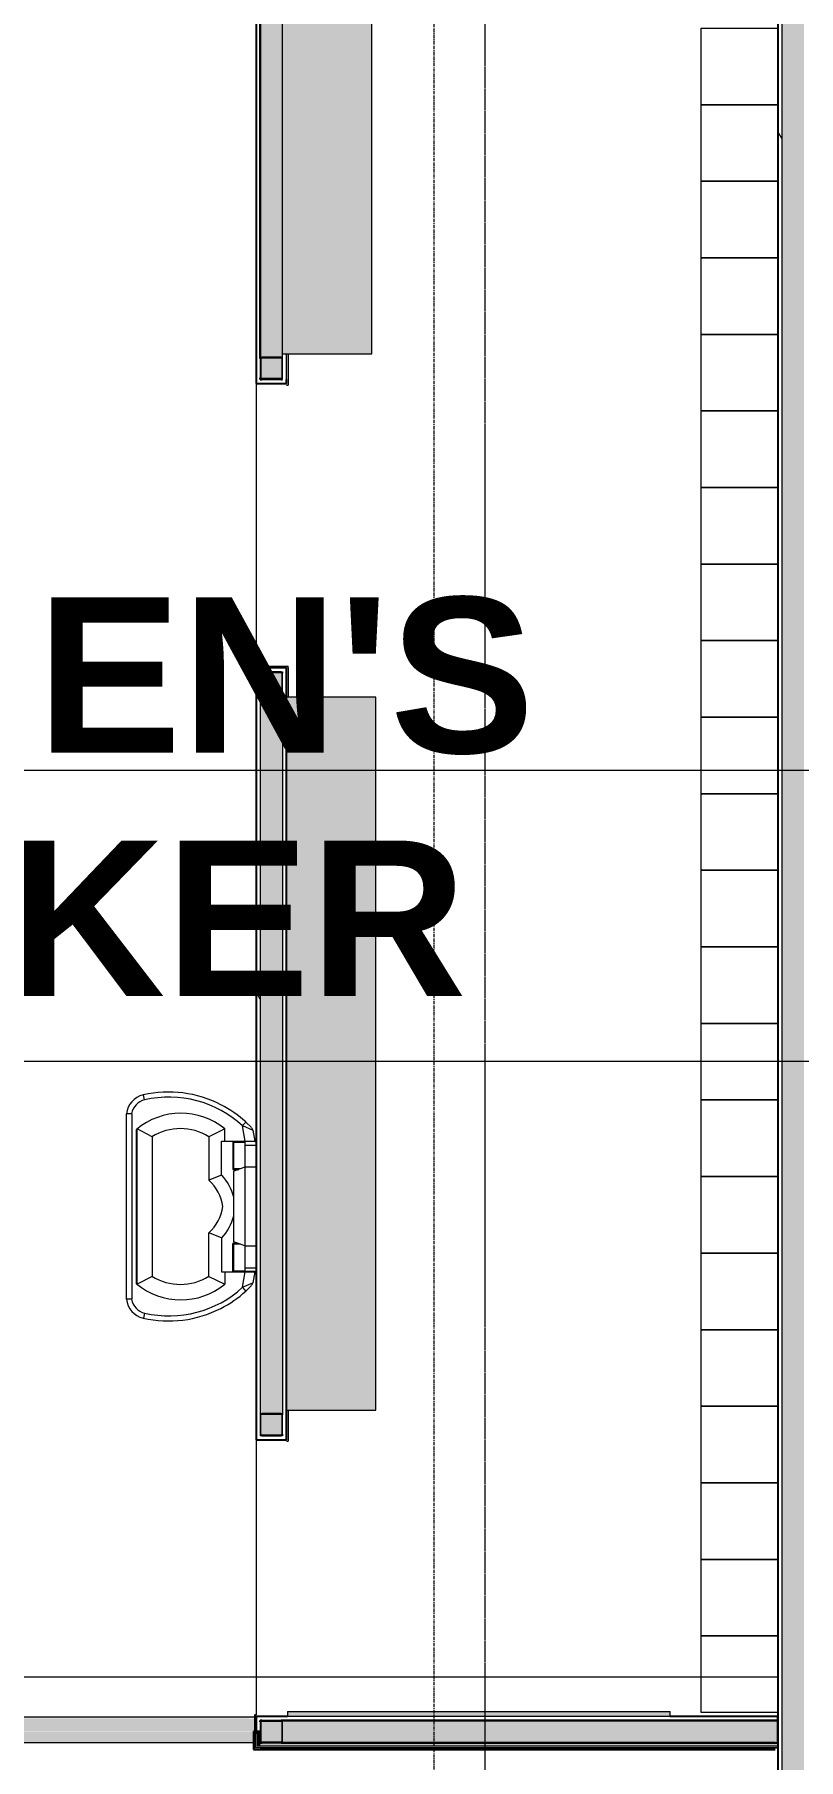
# Model space of a CAD drawing. Header units: inches. Extents: x 25369 to 33161, y -23509 to -20274.
# Drawn here: x 31549.9 to 31669.6, y -22698 to -22427.7 of the extents above; entities that cross this region are included whole.
import ezdxf

# ---------------------------------------------------------------- set-up
doc = ezdxf.new("R2010")
doc.units = ezdxf.units.IN
doc.header["$MEASUREMENT"] = 0
doc.linetypes.add('Grid Line 1_2_', pattern=[0.875, 0.5, -0.125, 0.125, -0.125])
for name, color, linetype, lineweight in [('A-FLOR', 192, 'Continuous', 9), ('A-GENM', 13, 'Continuous', 9), ('A-WALL', 113, 'Continuous', 9), ('A-WALL-PATT', 111, 'Continuous', 25), ('G-ANNO-SYMB', 111, 'Continuous', 9), ('I-FURN', 30, 'Continuous', 9), ('I-WALL', 2, 'Continuous', 9), ('M-AREA-IDEN', 171, 'Continuous', 9), ('Q-SPCQ', 91, 'Continuous', 9), ('S-COLS', 52, 'Continuous', 9), ('S-GRID', 1, 'Continuous', 9)]:
    doc.layers.add(name, color=color, linetype=linetype, lineweight=lineweight)
doc.styles.add('Arial_B', font='arialbd.ttf', dxfattribs={"height": 24.354149})
pattern_1 = [(0, (5929.126, 0), (61.44, 15.36), [2.534, -43.546, 2.534, -43.546, -245.76]), (0, (5929.126, 0), (61.44, 15.36), [-92.16, 2.534, -89.626, 2.534, -43.546, -107.52]), (0, (5929.126, 0), (61.44, 15.36), [-230.4, 2.534, -28.186, 2.534, -74.266]), (120, (5952.166, 7.68), (-44.02215, 45.528601), [2.534, -43.546, 2.534, -43.546, -245.76]), (120, (5952.166, 7.68), (-44.02215, 45.528601), [-92.16, 2.534, -89.626, 2.534, -43.546, -107.52]), (120, (5952.166, 7.68), (-44.02215, 45.528601), [-230.4, 2.534, -28.186, 2.534, -74.266]), (240, (5959.846, 38.4), (-17.41785, -60.888601), [2.534, -43.546, 2.534, -43.546, -245.76]), (240, (5959.846, 38.4), (-17.41785, -60.888601), [-92.16, 2.534, -89.626, 2.534, -43.546, -107.52]), (240, (5959.846, 38.4), (-17.41785, -60.888601), [-230.4, 2.534, -28.186, 2.534, -74.266])]

# ---------------------------------------------------------------- blocks, each defined once
blk = doc.blocks.new('Locker-Double Stacked - 12_ x 12_-3246-Overall Floor Plan')
at = {"layer": 'I-FURN', "color": 7}
for p, q in [((-6, -6), (-6, 6)), ((-6, 6), (6, 6)), ((6, 6), (6, -6)), ((6, -6), (-6, -6))]:
    blk.add_line(p, q, dxfattribs=at)
blk = doc.blocks.new('Furniture 5 - Furniture 1-2367-Overall Floor Plan')
at = {"layer": 'I-FURN'}
blk.add_hatch(color=8, dxfattribs=at).paths.add_polyline_path([(25653.99, -22611.42), (25653.99, -22499.67), (25639.99, -22499.67), (25639.99, -22611.42), (25641.84, -22611.42)], flags=0)
at = {"layer": 'I-FURN', "color": 7}
for p, q in [((25653.99, -22499.67), (25639.99, -22499.67)), ((25653.99, -22611.42), (25653.99, -22499.67)), ((25639.99, -22611.42), (25653.99, -22611.42))]:
    blk.add_line(p, q, dxfattribs=at)
blk = doc.blocks.new('Furniture 6 - Furniture 1-2394-Overall Floor Plan')
at = {"layer": 'I-FURN'}
blk.add_hatch(color=8, dxfattribs=at).paths.add_polyline_path([(25642.47, -22603.74), (25653.99, -22603.74), (25653.99, -22496.3), (25639.99, -22496.3), (25639.99, -22603.74)], flags=0)
at = {"layer": 'I-FURN', "color": 7}
for p, q in [((25639.99, -22496.3), (25639.99, -22496.43)), ((25653.99, -22603.74), (25653.99, -22496.3)), ((25639.99, -22603.74), (25653.99, -22603.74))]:
    blk.add_line(p, q, dxfattribs=at)
blk = doc.blocks.new('Bradley-Washroom_Accessories-Mirrors-780_Custom - Bradley-Washroom_Accessories-Mirrors-780_Custom-177612-Overall Floor Plan')
at = {"layer": 'Q-SPCQ'}
blk.add_hatch(color=9, dxfattribs=at).paths.add_polyline_path([(25384.02, -22691.3), (25384.02, -22690.55), (25324.02, -22690.55), (25324.02, -22691.3), (25381.38, -22691.3)], flags=0)
at = {"layer": 'Q-SPCQ', "color": 7}
for p, q in [((25324.02, -22690.55), (25384.02, -22690.55)), ((25324.02, -22690.55), (25324.02, -22691.3)), ((25384.02, -22691.3), (25324.02, -22691.3)), ((25384.02, -22691.3), (25384.02, -22690.55))]:
    blk.add_line(p, q, dxfattribs=at)
blk = doc.blocks.new('Shower Tile Threshold - Shower Tile Threshold-V60-Overall Floor Plan')
at = {"layer": 'A-GENM'}
for points in [[(11.99, -2), (-34.94, -2), (-34.94, -3.72), (12, -3.72), (12, -2)], [(-35.13, -3.78), (-35.13, -5.8), (11.37, -5.8), (11.37, -3.78), (-24.43, -3.78)], [(-34.94, -3.72), (-34.94, -3.75), (-24.43, -3.72)], [(11.37, -5.8), (-35.13, -5.86), (-35.13, -6), (11.37, -5.95), (11.37, -5.8)]]:
    blk.add_hatch(color=8, dxfattribs=at).paths.add_polyline_path(points, flags=0)
at = {"layer": 'A-GENM', "color": 7}
blk.add_line((-35.13, -6), (11.37, -6), dxfattribs=at)
blk = doc.blocks.new('HSS-Hollow Structural Section-Column - HSS3-1_2X3-1_2X1_8-V75-Overall Floor Plan')
at = {"layer": 'S-COLS'}
h = blk.add_hatch(dxfattribs=at)
h.set_pattern_fill('FP_37', color=256, style=0, pattern_type=2)
h.set_pattern_definition([(45, (-19728.764, 22693.678), (-19.00703, 19.00703), []), (45, (-19728.764, 22722.478), (-19.00703, 19.00703), [])])
h.paths.add_polyline_path([(1.52, -1.75), (1.52, -1.63), (-1.52, -1.63), (-1.52, -1.75)], flags=0)
h.paths.add_polyline_path([(1.75, -1.52), (1.75, 1.52), (1.63, 1.52), (1.63, -1.52)], flags=0)
h.paths.add_polyline_path([(-1.63, -1.52), (-1.63, 1.52), (-1.75, 1.52), (-1.75, -1.52)], flags=0)
h.paths.add_polyline_path([(1.52, 1.63), (1.52, 1.75), (-1.52, 1.75), (-1.52, 1.63)], flags=0)
at = {"layer": 'S-COLS', "color": 170, "lineweight": 15}
for p, q in [((-1.75, 1.52), (-1.75, -1.52)), ((-1.63, -1.52), (-1.63, 1.52)), ((1.52, 1.75), (-1.52, 1.75)), ((-1.52, 1.63), (1.52, 1.63)), ((1.63, 1.52), (1.63, -1.52)), ((1.75, -1.52), (1.75, 1.52)), ((1.52, -1.63), (-1.52, -1.63)), ((-1.52, -1.75), (1.52, -1.75))]:
    blk.add_line(p, q, dxfattribs=at)
for centre, radius, start, end in [((-1.52, 1.52), 0.232, 90, 180), ((-1.52, 1.52), 0.116, 90, 180), ((1.52, 1.52), 0.232, 360, 90), ((1.52, 1.52), 0.116, 0, 90), ((-1.52, -1.52), 0.232, 180, 270), ((-1.52, -1.52), 0.116, 180, 270), ((1.52, -1.52), 0.232, 270, 360), ((1.52, -1.52), 0.116, 270, 360)]:
    blk.add_arc(centre, radius, start, end, dxfattribs=at)
blk = doc.blocks.new('HSS-Hollow Structural Section-Column - HSS3-1_2X3-1_2X1_8-V76-Overall Floor Plan')
at = {"layer": 'S-COLS', "color": 170, "lineweight": 15}
for p, q in [((-1.75, 1.518), (-1.75, -1.518)), ((-1.634, -1.518), (-1.634, 1.518)), ((1.518, 1.75), (-1.518, 1.75)), ((-1.518, 1.634), (1.518, 1.634)), ((1.634, 1.518), (1.634, -1.518)), ((1.75, -1.518), (1.75, 1.518)), ((1.518, -1.634), (-1.518, -1.634)), ((-1.518, -1.75), (1.518, -1.75))]:
    blk.add_line(p, q, dxfattribs=at)
for centre, radius, start, end in [((-1.518, 1.518), 0.232, 90, 180), ((-1.518, 1.518), 0.116, 90, 180), ((1.518, 1.518), 0.232, 360, 90), ((1.518, 1.518), 0.116, 0, 90), ((-1.518, -1.518), 0.232, 180, 270), ((-1.518, -1.518), 0.116, 180, 270), ((1.518, -1.518), 0.232, 270, 360), ((1.518, -1.518), 0.116, 270, 360)]:
    blk.add_arc(centre, radius, start, end, dxfattribs=at)
blk = doc.blocks.new('HSS-Hollow Structural Section-Column - HSS3-1_2X3-1_2X1_8-V77-Overall Floor Plan')
at = {"layer": 'S-COLS'}
h = blk.add_hatch(dxfattribs=at)
h.set_pattern_fill('FP_38', color=256, style=0, pattern_type=2)
h.set_pattern_definition([(45, (-19728.764, 22479.99), (-19.00703, 19.00703), []), (45, (-19728.764, 22508.79), (-19.00703, 19.00703), [])])
h.paths.add_polyline_path([(1.52, -1.75), (1.52, -1.63), (-1.52, -1.63), (-1.52, -1.75)], flags=0)
h.paths.add_polyline_path([(1.63, -1.52), (1.75, -1.52), (1.75, 1.52), (1.63, 1.52)], flags=0)
h.paths.add_polyline_path([(-1.63, -1.52), (-1.63, 1.52), (-1.75, 1.52), (-1.75, -1.52)], flags=0)
h.paths.add_polyline_path([(1.52, 1.63), (1.52, 1.75), (-1.52, 1.75), (-1.52, 1.63)], flags=0)
at = {"layer": 'S-COLS', "color": 170, "lineweight": 15}
for p, q in [((-1.75, 1.52), (-1.75, -1.52)), ((-1.63, -1.52), (-1.63, 1.52)), ((1.52, 1.75), (-1.52, 1.75)), ((-1.52, 1.63), (1.52, 1.63)), ((1.63, 1.52), (1.63, -1.52)), ((1.75, -1.52), (1.75, 1.52)), ((1.52, -1.63), (-1.52, -1.63)), ((-1.52, -1.75), (1.52, -1.75))]:
    blk.add_line(p, q, dxfattribs=at)
for centre, radius, start, end in [((-1.52, 1.52), 0.232, 90, 180), ((-1.52, 1.52), 0.116, 90, 180), ((1.52, 1.52), 0.232, 360, 90), ((1.52, 1.52), 0.116, 0, 90), ((-1.52, -1.52), 0.232, 180, 270), ((-1.52, -1.52), 0.116, 180, 270), ((1.52, -1.52), 0.232, 270, 360), ((1.52, -1.52), 0.116, 270, 360)]:
    blk.add_arc(centre, radius, start, end, dxfattribs=at)
blk = doc.blocks.new('HSS-Hollow Structural Section-Column - HSS3-1_2X3-1_2X1_8-V81-Overall Floor Plan')
at = {"layer": 'S-COLS', "color": 170, "lineweight": 15}
for p, q in [((-1.75, 1.518), (-1.75, -1.518)), ((-1.634, -1.518), (-1.634, 1.518)), ((1.518, 1.75), (-1.518, 1.75)), ((-1.518, 1.634), (1.518, 1.634)), ((1.634, 1.518), (1.634, -1.518)), ((1.75, -1.518), (1.75, 1.518)), ((1.518, -1.634), (-1.518, -1.634)), ((-1.518, -1.75), (1.518, -1.75))]:
    blk.add_line(p, q, dxfattribs=at)
for centre, radius, start, end in [((-1.518, 1.518), 0.232, 90, 180), ((-1.518, 1.518), 0.116, 90, 180), ((1.518, 1.518), 0.232, 360, 90), ((1.518, 1.518), 0.116, 0, 90), ((-1.518, -1.518), 0.232, 180, 270), ((-1.518, -1.518), 0.116, 180, 270), ((1.518, -1.518), 0.232, 270, 360), ((1.518, -1.518), 0.116, 270, 360)]:
    blk.add_arc(centre, radius, start, end, dxfattribs=at)
blk = doc.blocks.new('Change_Table-Flip_Down-Frost_Products_LTD_-1125 - Polyethylene-White-366105-Overall Floor Plan')
at = {"layer": 'Q-SPCQ', "color": 10, "lineweight": 13}
for p, q in [((25405.77, -22594.65), (25405.95, -22593.86)), ((25407.79, -22596.82), (25408.62, -22596.82)), ((25407.79, -22625.89), (25407.79, -22596.82)), ((25408.62, -22596.82), (25408.62, -22625.89)), ((25388.51, -22601.1), (25388.81, -22599.4)), ((25390.4, -22598.7), (25388.81, -22599.4)), ((25389.09, -22598.91), (25389.89, -22598.11)), ((25390.4, -22598.7), (25389.98, -22601.1)), ((25395.7, -22600.41), (25393.21, -22599.17)), ((25393.21, -22601.1), (25393.21, -22599.17)), ((25404.61, -22600.41), (25406.94, -22599.17)), ((25406.94, -22599.17), (25406.94, -22623.53)), ((25407.04, -22599.25), (25407.04, -22623.45)), ((25388.27, -22601.15), (25388.51, -22601.15)), ((25390.02, -22601.75), (25388.27, -22601.75)), ((25393.69, -22601.1), (25388.51, -22601.1)), ((25388.51, -22601.15), (25388.51, -22601.1)), ((25388.51, -22601.15), (25391.73, -22601.15)), ((25390.02, -22601.15), (25390.02, -22605.18)), ((25391.83, -22601.25), (25390.02, -22601.25)), ((25391.83, -22605.43), (25391.83, -22601.25)), ((25391.96, -22601.1), (25391.96, -22605.5)), ((25393.69, -22606.42), (25393.69, -22601.1)), ((25395.7, -22600.41), (25395.7, -22607.23)), ((25404.61, -22622.3), (25404.61, -22600.41)), ((25390.07, -22605.18), (25388.27, -22605.18)), ((25390.07, -22617.53), (25390.07, -22605.18)), ((25390.07, -22605.18), (25391.77, -22605.8)), ((25390.75, -22605.43), (25391.83, -22605.43)), ((25391.73, -22605.53), (25391.02, -22605.53)), ((25391.86, -22605.6), (25391.23, -22605.6)), ((25391.77, -22605.8), (25391.77, -22616.91)), ((25393.69, -22606.42), (25395.7, -22607.23)), ((25393.69, -22616.29), (25395.7, -22615.47)), ((25393.69, -22616.29), (25393.69, -22621.6)), ((25395.7, -22622.3), (25395.7, -22615.47)), ((25388.27, -22617.53), (25390.07, -22617.53)), ((25390.02, -22617.53), (25390.02, -22621.55)), ((25390.07, -22617.53), (25391.77, -22616.91)), ((25390.75, -22617.28), (25391.83, -22617.28)), ((25391.73, -22617.18), (25391.02, -22617.18)), ((25391.86, -22617.1), (25391.23, -22617.1)), ((25391.83, -22621.45), (25391.83, -22617.28)), ((25391.96, -22621.6), (25391.96, -22617.2)), ((25390.02, -22620.95), (25388.27, -22620.95)), ((25388.51, -22621.55), (25388.27, -22621.55)), ((25388.51, -22621.55), (25391.73, -22621.55)), ((25388.51, -22621.6), (25388.51, -22621.55)), ((25393.69, -22621.6), (25388.51, -22621.6)), ((25388.81, -22623.31), (25388.51, -22621.6)), ((25389.98, -22621.6), (25390.4, -22624.01)), ((25391.83, -22621.45), (25390.02, -22621.45)), ((25393.21, -22621.6), (25393.21, -22623.54)), ((25390.42, -22624.03), (25388.81, -22623.31)), ((25389.89, -22624.6), (25389.09, -22623.8)), ((25389.89, -22624.6), (25390.42, -22624.03)), ((25393.21, -22623.54), (25395.7, -22622.3)), ((25404.61, -22622.3), (25406.94, -22623.53)), ((25407.79, -22625.89), (25408.62, -22625.89)), ((25405.77, -22628.06), (25405.95, -22628.85))]:
    blk.add_line(p, q, dxfattribs=at)
for centre, radius, start, end in [((25401.95, -22611.33), 17.12, 77.1058, 132.4083), ((25401.98, -22611.33), 17.91, 77.1036, 117.0252), ((25405.18, -22597.23), 2.65, 8.9006, 77.1058), ((25405.21, -22597.22), 3.44, 6.6703, 77.1036), ((25401.98, -22611.33), 17.91, 117.0252, 132.4157), ((25400.07, -22607.6), 10.87, 50.1591, 129.1586), ((25389.63, -22599.54), 0.83, 130.6052, 170.0067), ((25395.94, -22593.4), 7.66, 217.8807, 223.7167), ((25400.16, -22607.61), 8.46, 58.2462, 121.7538), ((25391.73, -22601.25), 0.1, 0, 90), ((25391.73, -22605.43), 0.1, 270, 0), ((25391.86, -22605.5), 0.1, 270, 0), ((25400.01, -22612.18), 8.55, 137.6677, 164.5358), ((25400.07, -22612.18), 6.59, 131.4443, 172.8364), ((25400.01, -22610.53), 8.55, 195.4642, 222.3323), ((25400.07, -22610.53), 6.59, 187.1636, 228.5557), ((25391.73, -22617.28), 0.1, 0, 90), ((25391.86, -22617.2), 0.1, 0, 90), ((25391.73, -22621.45), 0.1, 270, 0), ((25389.63, -22623.17), 0.83, 189.9933, 229.3948), ((25401.98, -22611.38), 17.91, 227.5846, 242.8439), ((25401.95, -22611.37), 17.12, 227.5917, 282.8942), ((25400.07, -22615.1), 10.87, 230.8414, 309.8409), ((25400.16, -22615.1), 8.46, 238.2462, 301.7538), ((25401.98, -22611.38), 17.91, 242.8439, 282.8964), ((25405.18, -22625.48), 2.65, 282.8942, 351.0994), ((25405.21, -22625.49), 3.44, 282.8964, 353.3297)]:
    blk.add_arc(centre, radius, start, end, dxfattribs=at)
blk = doc.blocks.new('Locker Rooms and Restrooms_rvt-2-Overall Floor Plan')
at = {"layer": 'A-WALL-PATT', "lineweight": 9}
h = blk.add_hatch(dxfattribs=at)
h.set_pattern_fill('FP_15', style=0, pattern_type=2)
h.set_pattern_definition(pattern_1)
h.paths.add_polyline_path([(25656.14, -22647.93), (25659.64, -22647.93), (25659.64, -22647.3), (25656.14, -22647.3), (25656.14, -22527.55), (25659.64, -22527.55), (25659.64, -22526.93), (25655.52, -22526.93), (25655.52, -22647.93)], flags=0)
at = {"layer": 'I-WALL'}
h = blk.add_hatch(color=9, dxfattribs=at)
h.paths.add_polyline_path([(25659.41, -22481.74), (25659.64, -22481.74), (25659.64, -22481.51), (25659.52, -22481.51), (25659.52, -22478.47), (25659.64, -22478.47), (25659.64, -22370.43), (25656.14, -22370.43), (25656.14, -22478.47), (25656.26, -22478.47), (25656.26, -22481.51), (25656.14, -22481.51), (25656.14, -22481.74), (25656.37, -22481.74), (25656.37, -22481.62), (25659.41, -22481.62)], flags=0)
h.paths.add_polyline_path([(25659.41, -22478.36), (25656.37, -22478.36), (25656.37, -22478.24), (25659.41, -22478.24)], flags=0)
at = {"layer": 'I-WALL', "lineweight": 5}
for points in [[(25660.52, -22482.62), (25660.52, -22477.74), (25660.27, -22477.74), (25660.27, -22482.62)], [(25656.14, -22526.93), (25660.52, -22526.93), (25660.52, -22526.68), (25655.27, -22526.68), (25655.27, -22526.93), (25655.52, -22526.93)], [(25655.39, -22693.68), (25655.52, -22693.68), (25655.52, -22691.05), (25655.27, -22691.05), (25655.33, -22693.68)], [(25736.83, -22696.49), (25736.83, -22696.24), (25655.39, -22696.24), (25655.33, -22696.49), (25662.12, -22696.49)]]:
    blk.add_hatch(color=135, dxfattribs=at).paths.add_polyline_path(points, flags=0)
h = blk.add_hatch(color=135, dxfattribs=at)
h.paths.add_polyline_path([(25660.52, -22648.18), (25660.52, -22643.31), (25660.27, -22643.31), (25660.27, -22648.18)], flags=0)
h.paths.add_polyline_path([(25660.52, -22531.56), (25660.52, -22526.93), (25660.27, -22526.93), (25660.27, -22531.56), (25660.51, -22531.56)], flags=0)
h = blk.add_hatch(color=254, dxfattribs=at)
h.paths.add_polyline_path([(25656.26, -22647.3), (25656.37, -22647.3), (25656.37, -22647.2), (25659.41, -22647.2), (25659.41, -22647.3), (25659.64, -22647.3), (25659.64, -22647.08), (25659.52, -22647.08), (25659.52, -22644.05), (25659.64, -22644.05), (25659.64, -22530.83), (25659.52, -22530.83), (25659.52, -22527.8), (25659.64, -22527.8), (25659.64, -22527.55), (25656.14, -22527.55), (25656.14, -22527.8), (25656.26, -22527.8), (25656.26, -22530.83), (25656.14, -22530.83), (25656.14, -22644.05), (25656.26, -22644.05), (25656.26, -22647.08), (25656.14, -22647.08), (25656.14, -22647.3)], flags=0)
h.paths.add_polyline_path([(25656.37, -22643.93), (25656.37, -22643.81), (25659.41, -22643.81), (25659.41, -22643.93)], flags=0)
h.paths.add_polyline_path([(25656.37, -22531.06), (25656.37, -22530.95), (25659.41, -22530.95), (25659.41, -22531.06)], flags=0)
h.paths.add_polyline_path([(25659.41, -22527.68), (25656.37, -22527.68), (25656.37, -22527.56), (25659.41, -22527.56)], flags=0)
at = {"layer": 'I-WALL'}
h = blk.add_hatch(color=9, dxfattribs=at)
h.paths.add_polyline_path([(25656.37, -22695.43), (25656.37, -22695.31), (25659.41, -22695.31), (25659.41, -22695.43), (25737.27, -22695.43), (25737.27, -22691.93), (25659.41, -22691.93), (25659.41, -22692.04), (25656.37, -22692.04), (25656.37, -22691.93), (25656.14, -22691.93), (25656.14, -22692.16), (25656.26, -22692.16), (25656.26, -22695.2), (25656.14, -22695.2), (25656.14, -22695.43), (25656.26, -22695.43)], flags=0)
h.paths.add_polyline_path([(25659.64, -22695.2), (25659.52, -22695.2), (25659.52, -22692.16), (25659.64, -22692.16), (25659.64, -22695.08)], flags=0)
at = {"layer": 'I-WALL', "lineweight": 5}
h = blk.add_hatch(color=135, dxfattribs=at)
h.paths.add_polyline_path([(25655.08, -22696.49), (25655.33, -22696.49), (25655.33, -22693.68), (25655.08, -22693.68), (25655.08, -22695.08)], flags=0)
h.paths.add_polyline_path([(25656.14, -22693.93), (25656.14, -22693.68), (25655.33, -22693.68), (25655.39, -22693.93)], flags=0)
at = {"layer": 'I-WALL'}
for points in [[(25656.14, -22695.93), (25656.14, -22693.99), (25655.64, -22693.99), (25655.64, -22695.93)], [(25737.39, -22695.93), (25737.39, -22695.43), (25656.14, -22695.43), (25656.14, -22695.93), (25737.14, -22695.93)]]:
    blk.add_hatch(color=8, dxfattribs=at).paths.add_polyline_path(points, flags=0)
at = {"layer": 'A-FLOR', "color": 7}
for p, q in [((25655.52, -22482.37), (25655.52, -22526.69)), ((25655.52, -22647.93), (25655.52, -22691.05)), ((25655.08, -22695.43), (25608.64, -22695.43))]:
    blk.add_line(p, q, dxfattribs=at)
at = {"layer": 'A-WALL', "color": 7}
for p, q in [((25659.64, -22478.47), (25659.64, -22370.43)), ((25659.64, -22481.74), (25659.64, -22481.51)), ((25656.14, -22527.55), (25659.64, -22527.55)), ((25656.14, -22527.55), (25656.14, -22527.8)), ((25659.64, -22527.55), (25659.64, -22527.8)), ((25656.14, -22530.83), (25656.14, -22644.05)), ((25659.64, -22530.83), (25659.64, -22644.05)), ((25656.14, -22647.08), (25656.14, -22647.3)), ((25656.37, -22647.3), (25656.14, -22647.3)), ((25659.64, -22647.3), (25659.41, -22647.3)), ((25659.64, -22647.08), (25659.64, -22647.3)), ((25655.39, -22693.93), (25655.33, -22693.93)), ((25655.33, -22693.93), (25655.33, -22696.24)), ((25656.14, -22693.93), (25655.39, -22693.93)), ((25656.14, -22693.99), (25655.39, -22693.99)), ((25655.39, -22693.99), (25655.39, -22696.18)), ((25655.64, -22693.99), (25655.64, -22695.93)), ((25655.39, -22696.24), (25655.33, -22696.24)), ((25655.64, -22696.18), (25655.39, -22696.18)), ((25656.14, -22696.24), (25655.39, -22696.24)), ((25656.14, -22695.93), (25655.64, -22695.93)), ((25656.14, -22696.18), (25655.64, -22696.18)), ((25656.14, -22695.93), (25736.83, -22695.93)), ((25656.14, -22696.18), (25736.83, -22696.18)), ((25656.14, -22696.24), (25736.83, -22696.24)), ((25736.83, -22695.93), (25737.14, -22695.93)), ((25736.83, -22696.18), (25737.08, -22696.18)), ((25736.83, -22696.24), (25737.08, -22696.24)), ((25737.08, -22696.18), (25737.14, -22696.18)), ((25737.14, -22695.93), (25737.39, -22695.93))]:
    blk.add_line(p, q, dxfattribs=at)
at = {"layer": 'I-WALL', "color": 250, "lineweight": 25}
for p, q in [((25655.52, -22370.43), (25655.52, -22482.37)), ((25656.14, -22370.43), (25656.14, -22478.47)), ((25656.14, -22478.47), (25656.14, -22370.43)), ((25655.52, -22482.37), (25656.14, -22482.37)), ((25656.14, -22481.51), (25656.14, -22481.74)), ((25656.14, -22481.74), (25656.14, -22481.51)), ((25656.14, -22481.74), (25656.37, -22481.74)), ((25656.37, -22481.74), (25656.14, -22481.74)), ((25656.14, -22482.37), (25660.27, -22482.37)), ((25659.41, -22481.74), (25659.64, -22481.74)), ((25659.64, -22481.74), (25659.41, -22481.74)), ((25660.27, -22482.37), (25660.27, -22481.74)), ((25656.14, -22526.93), (25655.52, -22526.93)), ((25655.52, -22526.93), (25655.52, -22647.93)), ((25659.64, -22526.93), (25656.14, -22526.93)), ((25660.27, -22526.93), (25659.64, -22526.93)), ((25660.27, -22647.93), (25660.27, -22526.93)), ((25655.52, -22647.93), (25656.14, -22647.93)), ((25656.14, -22647.93), (25659.64, -22647.93)), ((25659.64, -22647.93), (25660.27, -22647.93)), ((25656.14, -22691.3), (25655.52, -22691.3)), ((25655.52, -22691.3), (25655.52, -22693.68)), ((25660.39, -22691.3), (25656.14, -22691.3)), ((25656.37, -22691.93), (25656.14, -22691.93)), ((25656.14, -22691.93), (25656.14, -22692.16)), ((25656.14, -22692.16), (25656.14, -22691.93)), ((25656.14, -22691.93), (25656.37, -22691.93)), ((25737.27, -22691.93), (25659.41, -22691.93)), ((25659.41, -22691.93), (25737.27, -22691.93)), ((25737.27, -22691.3), (25720.39, -22691.3)), ((25737.27, -22691.93), (25737.27, -22691.3)), ((25737.27, -22695.43), (25737.27, -22691.93)), ((25655.33, -22693.68), (25655.08, -22693.68)), ((25655.08, -22693.68), (25655.08, -22696.49)), ((25656.14, -22693.68), (25655.33, -22693.68)), ((25655.52, -22693.68), (25656.14, -22693.68)), ((25655.08, -22696.49), (25655.33, -22696.49)), ((25655.33, -22696.49), (25656.14, -22696.49)), ((25656.14, -22695.2), (25656.14, -22695.43)), ((25656.14, -22695.43), (25656.14, -22695.2)), ((25656.14, -22695.43), (25656.37, -22695.43)), ((25656.37, -22695.43), (25656.14, -22695.43)), ((25656.14, -22696.49), (25736.83, -22696.49)), ((25659.41, -22695.43), (25737.27, -22695.43)), ((25736.83, -22695.43), (25659.41, -22695.43))]:
    blk.add_line(p, q, dxfattribs=at)
at = {"layer": 'I-WALL', "color": 7}
for p, q in [((25660.27, -22481.74), (25660.27, -22477.74)), ((25660.52, -22477.74), (25660.52, -22482.62)), ((25660.27, -22482.62), (25660.52, -22482.62)), ((25655.27, -22526.68), (25660.52, -22526.68)), ((25655.27, -22526.68), (25655.27, -22526.93)), ((25660.52, -22526.93), (25660.52, -22526.68)), ((25660.52, -22526.93), (25660.52, -22531.56)), ((25660.52, -22643.31), (25660.52, -22648.18)), ((25660.27, -22648.18), (25660.52, -22648.18)), ((25655.27, -22693.68), (25655.27, -22691.05)), ((25655.52, -22691.05), (25655.27, -22691.05))]:
    blk.add_line(p, q, dxfattribs=at)
at = {"lineweight": 9}
for name, p in [('Furniture 6 - Furniture 1-2394-Overall Floor Plan', (19.65, 126)), ('HSS-Hollow Structural Section-Column - HSS3-1_2X3-1_2X1_8-V77-Overall Floor Plan', (25657.89, -22479.99)), ('HSS-Hollow Structural Section-Column - HSS3-1_2X3-1_2X1_8-V76-Overall Floor Plan', (25657.89, -22529.31)), ('Furniture 5 - Furniture 1-2367-Overall Floor Plan', (20.28, -31.89)), ('HSS-Hollow Structural Section-Column - HSS3-1_2X3-1_2X1_8-V81-Overall Floor Plan', (25657.89, -22645.56)), ('HSS-Hollow Structural Section-Column - HSS3-1_2X3-1_2X1_8-V75-Overall Floor Plan', (25657.89, -22693.68)), ('Bradley-Washroom_Accessories-Mirrors-780_Custom - Bradley-Washroom_Accessories-Mirrors-780_Custom-177612-Overall Floor Plan', (336.37, 0))]:
    blk.add_blockref(name, p, dxfattribs=at)
for name, p, rotation in [('Locker-Double Stacked - 12_ x 12_-3246-Overall Floor Plan', (25731.27, -22432.68), 270), ('Locker-Double Stacked - 12_ x 12_-3246-Overall Floor Plan', (25731.27, -22444.68), 270), ('Locker-Double Stacked - 12_ x 12_-3246-Overall Floor Plan', (25731.27, -22456.68), 270), ('Locker-Double Stacked - 12_ x 12_-3246-Overall Floor Plan', (25731.27, -22468.68), 270), ('Locker-Double Stacked - 12_ x 12_-3246-Overall Floor Plan', (25731.27, -22480.68), 270), ('Locker-Double Stacked - 12_ x 12_-3246-Overall Floor Plan', (25731.27, -22492.68), 270), ('Locker-Double Stacked - 12_ x 12_-3246-Overall Floor Plan', (25731.27, -22504.68), 270), ('Locker-Double Stacked - 12_ x 12_-3246-Overall Floor Plan', (25731.27, -22516.68), 270), ('Locker-Double Stacked - 12_ x 12_-3246-Overall Floor Plan', (25731.27, -22528.68), 270), ('Locker-Double Stacked - 12_ x 12_-3246-Overall Floor Plan', (25731.27, -22540.68), 270), ('Locker-Double Stacked - 12_ x 12_-3246-Overall Floor Plan', (25731.27, -22552.68), 270), ('Locker-Double Stacked - 12_ x 12_-3246-Overall Floor Plan', (25731.27, -22564.68), 270), ('Locker-Double Stacked - 12_ x 12_-3246-Overall Floor Plan', (25731.27, -22576.68), 270), ('Locker-Double Stacked - 12_ x 12_-3246-Overall Floor Plan', (25731.27, -22588.68), 270), ('Change_Table-Flip_Down-Frost_Products_LTD_-1125 - Polyethylene-White-366105-Overall Floor Plan', (51043.78, -45222.73), 180), ('Locker-Double Stacked - 12_ x 12_-3246-Overall Floor Plan', (25731.27, -22600.68), 270), ('Locker-Double Stacked - 12_ x 12_-3246-Overall Floor Plan', (25731.27, -22612.68), 270), ('Locker-Double Stacked - 12_ x 12_-3246-Overall Floor Plan', (25731.27, -22624.68), 270), ('Locker-Double Stacked - 12_ x 12_-3246-Overall Floor Plan', (25731.27, -22636.68), 270), ('Locker-Double Stacked - 12_ x 12_-3246-Overall Floor Plan', (25731.27, -22648.68), 270), ('Locker-Double Stacked - 12_ x 12_-3246-Overall Floor Plan', (25731.27, -22660.68), 270), ('Locker-Double Stacked - 12_ x 12_-3246-Overall Floor Plan', (25731.27, -22672.68), 270), ('Locker-Double Stacked - 12_ x 12_-3246-Overall Floor Plan', (25731.27, -22684.68), 270), ('Shower Tile Threshold - Shower Tile Threshold-V60-Overall Floor Plan', (25620.14, -22697.43), 180)]:
    blk.add_blockref(name, p, dxfattribs=dict(at, rotation=rotation))
blk = doc.blocks.new('Struct_Xcel_Sports Complex_rvt-2-Overall Floor Plan')
at = {"layer": 'A-FLOR', "color": 7}
blk.add_line((25524.91, -22685.08), (25737.27, -22685.08), dxfattribs=at)

msp = doc.modelspace()

# ---------------------------------------------------------------- hatches: boundary and pattern name
at = {"layer": 'A-WALL-PATT', "lineweight": 9}
h = msp.add_hatch(dxfattribs=at)
h.set_pattern_fill('FP_15', color=256, style=0, pattern_type=2)
h.set_pattern_definition(pattern_1)
h.paths.add_polyline_path([(31667.02, -22787.3), (31667.02, -22767.89), (31666.39, -22767.89), (31666.39, -22787.3)], flags=0)
h.paths.add_polyline_path([(31666.39, -22767.09), (31667.02, -22767.09), (31667.02, -22369.55), (31666.39, -22369.55), (31666.39, -22762.87)], flags=0)
at = {"layer": 'I-WALL', "lineweight": 5}
msp.add_hatch(color=256, dxfattribs=at).paths.add_polyline_path([(31670.2, -22787.3), (31670.52, -22787.3), (31670.52, -22370.18), (31667.02, -22370.18), (31667.02, -22767.09), (31668.08, -22767.09), (31668.08, -22767.89), (31667.02, -22767.89), (31667.02, -22787.3)], flags=0)

# ---------------------------------------------------------------- linework, layer by layer
at = {"layer": 'A-WALL'}
msp.add_line((31667.02, -22370.18), (31667.02, -22767.09), dxfattribs=at)
at = {"layer": 'G-ANNO-SYMB'}
msp.add_line((32512.73, -22588.63), (27922.79, -22588.63), dxfattribs=at)
at = {"layer": 'I-WALL', "lineweight": 25}
msp.add_line((31666.39, -22369.55), (31666.39, -22767.09), dxfattribs=at)
at = {"layer": 'S-GRID', "linetype": 'Grid Line 1_2_'}
for p, q in [((31620.52, -23095.8), (31620.52, -20550.05)), ((31612.52, -23317.24), (31612.52, -20902.43)), ((31620.52, -23413.24), (31620.52, -20902.43)), ((32356.47, -22543.05), (27400.49, -22543.05)), ((32648.19, -22543.05), (27719.33, -22543.05))]:
    msp.add_line(p, q, dxfattribs=at)

# ---------------------------------------------------------------- block references
at = {"lineweight": 5}
for name in ['Struct_Xcel_Sports Complex_rvt-2-Overall Floor Plan', 'Locker Rooms and Restrooms_rvt-2-Overall Floor Plan']:
    msp.add_blockref(name, (5929.13, 0), dxfattribs=at)

# ---------------------------------------------------------------- texts
at = {"layer": 'M-AREA-IDEN', "insert": (31545.81, -22515.91), "char_height": 24.354, "width": 191.232, "attachment_point": 2, "line_spacing_factor": 0.938532, "style": 'Arial_B'}
msp.add_mtext("WOMEN'S\\PLOCKER", dxfattribs=at)

doc.saveas('drawing.dxf')
